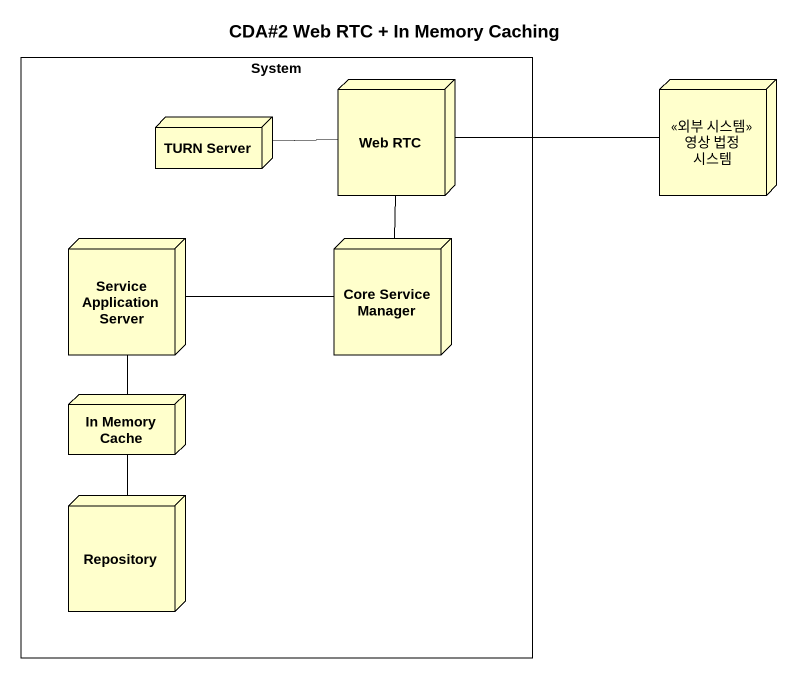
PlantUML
@startuml
title CDA#2 Web RTC + In Memory Caching
rectangle System {
  node "Web RTC" as Web_RTC
  node "TURN Server" as TURN_Server
  node "Service Application Server" as Service_Application_Server
  node "Core Service Manager" as Core_Service_Manager
  node "In Memory Cache" as In_Memory_Cache
  node Repository
}
node "<<외부 시스템>> 영상 법정 시스템" as 외부_시스템_영상_법정_시스템
Web_RTC -right- 외부_시스템_영상_법정_시스템
Web_RTC -- Core_Service_Manager
TURN_Server -right- Web_RTC
Service_Application_Server -- In_Memory_Cache
Core_Service_Manager -left- Service_Application_Server
In_Memory_Cache -- Repository
@enduml
